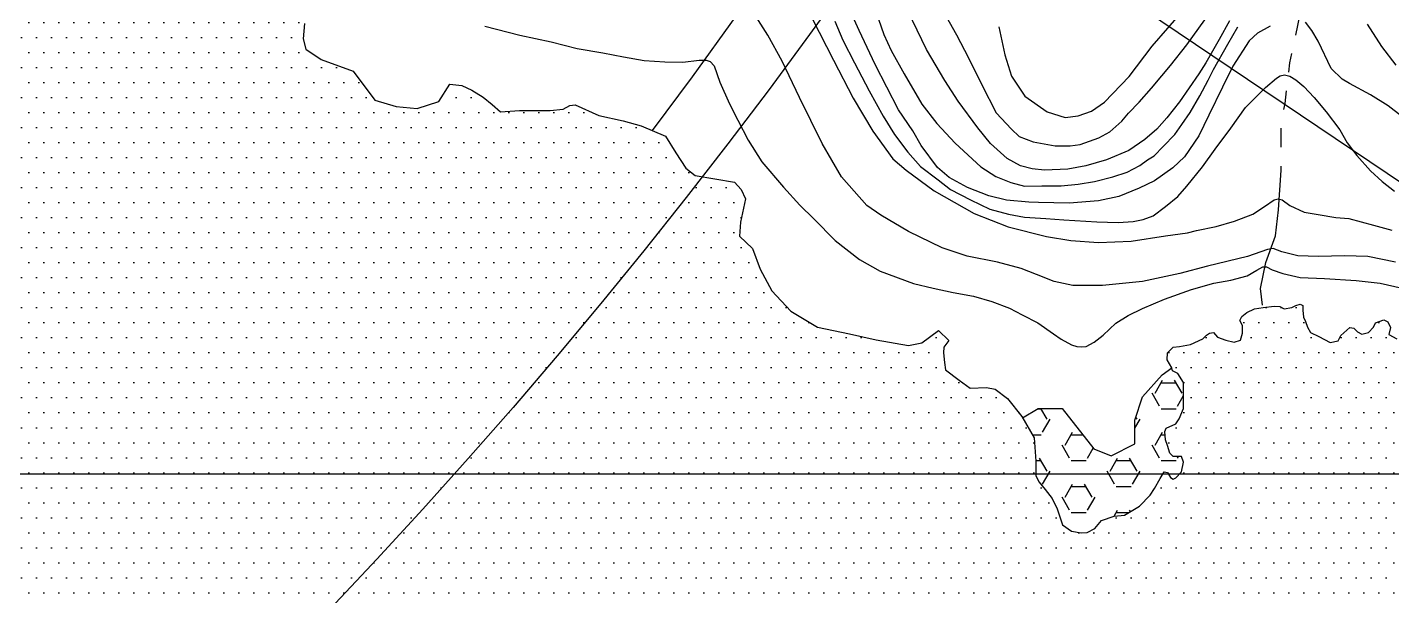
# Model space of a CAD drawing. Header units: millimetres. Extents: x 548366 to 1117317, y 7446967 to 14899125.
# Drawn here: x 556374 to 557096, y 7453351 to 7453651 of the extents above; entities that cross this region are included whole.
import ezdxf

# ---------------------------------------------------------------- set-up
doc = ezdxf.new("R2010")
doc.units = ezdxf.units.MM
doc.header["$MEASUREMENT"] = 0
doc.linetypes.add('RIO_PERIODICO', pattern=[5.8, 3, -0.4, 0.4, -0.4, 0.4, -0.4, 0.4, -0.4])
for name, color, linetype in [('AFLORAMENTO_ROCHOSO', 32, 'Continuous'), ('CURVA_INTERMEDIÁRIA', 32, 'Continuous'), ('CURVA_MESTRA', 36, 'Continuous'), ('HACHURA_OCEANO', 131, 'Continuous'), ('MALHA_TM', 8, 'Continuous'), ('OCEANO', 5, 'Continuous'), ('RADIAIS', 222, 'Continuous'), ('RIO_PERIÓDICO', 4, 'RIO_PERIODICO')]:
    doc.layers.add(name, color=color, linetype=linetype)
pattern_1 = [(0, (0, 0), (3.96875, 7.9375), [0, -7.9375])]

msp = doc.modelspace()

# ---------------------------------------------------------------- hatches: boundary and pattern name
at = {"layer": 'AFLORAMENTO_ROCHOSO', "ltscale": 0.5}
h = msp.add_hatch(dxfattribs=at)
h.set_pattern_fill('HEX,_I', color=256, scale=2.5, style=2)
h.set_pattern_definition([(0, (0, 0), (0, 13.74815), [7.9375, -15.875]), (120, (0, 0), (-11.906247155, -6.874075), [7.9375, -15.875]), (60, (7.938, 0), (-11.906247155, 6.874075), [7.9375, -15.875])])
h.paths.add_polyline_path([(556973.82, 7453412.7), (556975.94, 7453416.13), (556977.72, 7453415.81), (556979.18, 7453413.2), (556980.66, 7453412.2), (556982.12, 7453412.93), (556985.05, 7453416.22), (556986.15, 7453421.34), (556985.05, 7453424.27), (556980.66, 7453424.27), (556978.83, 7453426.1), (556977.73, 7453430.12), (556976.63, 7453433.05), (556976.26, 7453437.44), (556976.99, 7453439.27), (556982.12, 7453441.46), (556983.93, 7453444.13), (556986.08, 7453449.68), (556986.23, 7453457.66), (556986.08, 7453463.39), (556983.22, 7453468.16), (556980.29, 7453469.63), (556979.92, 7453471.09), (556979.91, 7453471.12), (556974.9, 7453467.4), (556964.5, 7453455.9), (556960.4, 7453443.4), (556960.4, 7453430.9), (556947.9, 7453424.6), (556938.74, 7453428.25), (556921.9, 7453449.7), (556909.3, 7453449.7), (556901, 7453444.75), (556907.16, 7453434.17), (556907.92, 7453421.71), (556907.92, 7453414.1), (556909.78, 7453410.69), (556912.92, 7453406.77), (556916.61, 7453402.05), (556919.23, 7453396.54), (556922.12, 7453388.18), (556926.79, 7453384.79), (556931.9, 7453383.8), (556935.24, 7453384.03), (556939.27, 7453386.21), (556942.7, 7453390.45), (556949.37, 7453392.72), (556954.85, 7453393.29), (556962.87, 7453398.02), (556968.42, 7453403.73), (556970.87, 7453407.32)])
at = {"layer": 'HACHURA_OCEANO', "ltscale": 0.5}
h = msp.add_hatch(dxfattribs=at)
h.set_pattern_fill('DOTS', color=256, scale=5, style=0)
h.set_pattern_definition(pattern_1)
h.paths.add_polyline_path([(556778.41, 7453501.05), (556768.25, 7453511.88), (556762.15, 7453523.38), (556758.09, 7453534.2), (556751.24, 7453540.83), (556751.79, 7453548.18), (556754.42, 7453560.49), (556752.05, 7453565.49), (556748.6, 7453569.39), (556727.64, 7453572.82), (556722.86, 7453576.83), (556717.44, 7453584.95), (556712.02, 7453593.75), (556699.15, 7453599.16), (556689.66, 7453601.87), (556676.79, 7453604.57), (556664.18, 7453610.2), (556661.3, 7453609.95), (556657.82, 7453607.96), (556651.05, 7453607.28), (556642.92, 7453607.28), (556634.79, 7453607.28), (556624.62, 7453606.6), (556620.25, 7453610.47), (556615.51, 7453614.41), (556609.45, 7453618.08), (556604.2, 7453620.43), (556597.92, 7453621.23), (556592.12, 7453612.04), (556580.59, 7453608.36), (556569.53, 7453609.42), (556558.26, 7453612.83), (556546.69, 7453628.04), (556529.78, 7453634.34), (556521.65, 7453639.76), (556520.29, 7453645.17), (556520.97, 7453653.29), (556523.64, 7453663.18), (556522.96, 7453671.3), (556521.7, 7453679.08), (556519.32, 7453686.15), (556519.62, 7453690.61), (556520.25, 7453694.3), (556521.61, 7453699.72), (556521.61, 7453704.45), (556514.83, 7453713.92), (556511.44, 7453722.72), (556508.73, 7453732.19), (556507.38, 7453738.96), (556508.73, 7453748.43), (556509.41, 7453753.85), (556507.76, 7453769.54), (556510.09, 7453775.5), (556513.48, 7453783.62), (556514.15, 7453787), (556508.73, 7453795.8), (556506.7, 7453799.86), (556504.67, 7453803.24), (556501.28, 7453806.62), (556501.96, 7453815.42), (556510.09, 7453821.67), (556511.41, 7453829.29), (556508.78, 7453839.52), (556502.47, 7453842.92), (556500.09, 7453849.21), (556501.41, 7453863.89), (556501.41, 7453873.08), (556498.02, 7453876.58), (556492.38, 7453882.26), (556489.67, 7453889.02), (556486.96, 7453897.14), (556487.55, 7453910), (556365, 7453910), (556365, 7453410), (556865, 7453410), (556865, 7453466.46), (556860.12, 7453470.1), (556859.61, 7453474.04), (556859.07, 7453479.02), (556859.36, 7453482.16), (556861.98, 7453485.57), (556856.43, 7453490.85), (556847.64, 7453484.35), (556840.57, 7453483.05), (556823.49, 7453485.93), (556809.33, 7453489.07), (556792.51, 7453492.75)])
h = msp.add_hatch(dxfattribs=at)
h.set_pattern_fill('DOTS', color=256, scale=5, style=0)
h.set_pattern_definition(pattern_1)
h.paths.add_polyline_path([(557365, 7453511.07), (557362.2, 7453508.59), (557359.18, 7453509.25), (557354.42, 7453508.88), (557352.95, 7453507.42), (557350.39, 7453505.23), (557350.02, 7453502.67), (557346.11, 7453500.08), (557341.23, 7453501.2), (557339.4, 7453499.37), (557336.48, 7453494.34), (557333.74, 7453493.49), (557331.59, 7453494.19), (557331.34, 7453499.74), (557331.34, 7453501.2), (557328.78, 7453501.57), (557326.58, 7453498.28), (557322.83, 7453496.35), (557319.26, 7453493.16), (557315.23, 7453491.33), (557313.4, 7453489.86), (557313.45, 7453487.82), (557311.7, 7453484.95), (557307.85, 7453481.77), (557305.68, 7453482.52), (557303.09, 7453480.22), (557295.35, 7453469.6), (557285.14, 7453461.66), (557276.71, 7453454.71), (557270.12, 7453450.32), (557264.52, 7453444.89), (557260.36, 7453440.16), (557256.9, 7453440.88), (557253.76, 7453445.33), (557249.16, 7453447.77), (557242.26, 7453449.62), (557238.69, 7453445.76), (557236.68, 7453439.59), (557234.09, 7453434.71), (557230.33, 7453435.28), (557227.05, 7453439.59), (557225.63, 7453441.16), (557218.58, 7453450.49), (557215.08, 7453453.99), (557211.65, 7453454.98), (557206.76, 7453453.67), (557199.24, 7453451.06), (557190.74, 7453448.94), (557182.24, 7453447.29), (557177.35, 7453449.41), (557179.14, 7453452.52), (557187.97, 7453456.92), (557187.46, 7453460.35), (557183.7, 7453460.52), (557176.37, 7453457.41), (557166.83, 7453456.97), (557163.17, 7453458.07), (557157.5, 7453457.56), (557150.31, 7453458.05), (557141.34, 7453461.48), (557139.04, 7453465.4), (557139.19, 7453468.21), (557138.2, 7453470.17), (557136.8, 7453469.4), (557132.65, 7453466.87), (557129.22, 7453466.87), (557121.05, 7453468.31), (557112.26, 7453470.5), (557108.96, 7453472.7), (557106.03, 7453475.99), (557104.2, 7453478.55), (557103.47, 7453485.13), (557099.12, 7453486.53), (557094.85, 7453488.81), (557095.69, 7453492.41), (557094.2, 7453495.5), (557092.12, 7453496.47), (557087.72, 7453495.01), (557086.68, 7453492.73), (557084.09, 7453489.8), (557080.48, 7453488.98), (557078.2, 7453490.25), (557076.37, 7453492.08), (557074.17, 7453492.45), (557069.38, 7453488.33), (557068.07, 7453485.38), (557063.8, 7453484.57), (557057.69, 7453487.69), (557053.29, 7453489.89), (557051.83, 7453492.73), (557050.73, 7453495.74), (557049.63, 7453497.94), (557049.27, 7453501.59), (557049.27, 7453504.15), (557047.8, 7453504.89), (557045.6, 7453504.15), (557043.41, 7453503.06), (557039.43, 7453502.36), (557037.13, 7453503.66), (557034.07, 7453503.79), (557028.33, 7453503.04), (557023.63, 7453502.33), (557019.6, 7453500.5), (557017.04, 7453498.3), (557015.94, 7453496.11), (557017.4, 7453493.55), (557017.4, 7453489.52), (557016.3, 7453485.87), (557013.01, 7453484.77), (557008.61, 7453485.87), (557004.22, 7453487.33), (557002.02, 7453489.89), (556999.82, 7453489.52), (556998.36, 7453488.43), (556996.41, 7453486.45), (556989.81, 7453483.53), (556983.95, 7453482.43), (556980.66, 7453482.06), (556977.76, 7453479.11), (556977.43, 7453475.36), (556979.92, 7453471.09), (556980.29, 7453469.63), (556983.22, 7453468.16), (556986.08, 7453463.39), (556986.23, 7453457.66), (556986.08, 7453449.68), (556983.93, 7453444.13), (556982.12, 7453441.46), (556976.99, 7453439.27), (556976.26, 7453437.44), (556976.63, 7453433.05), (556977.73, 7453430.12), (556978.83, 7453426.1), (556980.66, 7453424.27), (556985.05, 7453424.27), (556986.15, 7453421.34), (556985.05, 7453416.22), (556982.12, 7453412.93), (556980.66, 7453412.2), (556979.18, 7453413.2), (556977.72, 7453415.81), (556975.94, 7453416.13), (556973.82, 7453412.7), (556972.34, 7453410), (557365, 7453410)])
h = msp.add_hatch(dxfattribs=at)
h.set_pattern_fill('DOTS', color=256, scale=5, style=0)
h.set_pattern_definition(pattern_1)
h.paths.add_polyline_path([(556907.16, 7453434.17), (556900.59, 7453445.46), (556892.96, 7453454.89), (556886.4, 7453459.87), (556881.94, 7453460.67), (556873.26, 7453460.4), (556867.49, 7453464.6), (556865, 7453466.46), (556865, 7453410), (556910.16, 7453410), (556907.92, 7453414.1), (556907.92, 7453421.71)])
h = msp.add_hatch(dxfattribs=at)
h.set_pattern_fill('DOTS', color=256, scale=5, style=0)
h.set_pattern_definition(pattern_1)
h.paths.add_polyline_path([(556698.12, 7453126.2), (556703.67, 7453148.98), (556705.17, 7453161.53), (556721.37, 7453170.31), (556733.59, 7453188.07), (556737.83, 7453202.65), (556748.38, 7453227.36), (556765.93, 7453251.71), (556778.04, 7453259.94), (556784.21, 7453262.41), (556790.38, 7453266.1), (556795.31, 7453271.03), (556818.39, 7453290.18), (556844.29, 7453296.86), (556858.22, 7453293.48), (556865, 7453290.05), (556865, 7453410), (556365, 7453410), (556365, 7452910), (556664.23, 7452910), (556675.12, 7452925.9), (556682.21, 7452930.68), (556684.54, 7452932.15), (556691.04, 7452936.26), (556694.53, 7452941.02), (556695.64, 7452945.29), (556695.64, 7452950.05), (556697.54, 7452953.21), (556702.78, 7452960.82), (556706.1, 7452965.41), (556707.06, 7452970.76), (556707.06, 7452975.83), (556708.65, 7452979), (556710.24, 7452981.53), (556713.56, 7452981.69), (556717.53, 7452979.16), (556721.81, 7452977.73), (556725.6, 7452978.21), (556726.4, 7452980.39), (556729.11, 7452996.47), (556728.79, 7453000.92), (556727.67, 7453001.65), (556726.41, 7453004.82), (556725.61, 7453008.46), (556724.19, 7453013.21), (556720.22, 7453015.91), (556719.75, 7453020.66), (556720.22, 7453023.99), (556721.49, 7453027.63), (556720.7, 7453032.07), (556716.1, 7453036.66), (556709.32, 7453043.47), (556707.74, 7453050.54), (556707.74, 7453069.02), (556697.11, 7453098.86)])
h.paths.add_polyline_path([(556726.4, 7452980.39), (556725.6, 7452978.21), (556729.26, 7452978.68), (556730.85, 7452983.12), (556731, 7452986.6), (556730.53, 7452989.77), (556731.32, 7452991.67), (556734.02, 7452992.94), (556734.02, 7452995.79), (556731.32, 7452999.27), (556728.79, 7453000.92), (556729.11, 7452996.47)], flags=17)
h = msp.add_hatch(dxfattribs=at)
h.set_pattern_fill('DOTS', color=256, scale=5, style=0)
h.set_pattern_definition(pattern_1)
h.paths.add_polyline_path([(557365, 7453410), (556972.34, 7453410), (556970.87, 7453407.32), (556968.42, 7453403.73), (556962.87, 7453398.02), (556954.85, 7453393.29), (556949.37, 7453392.72), (556942.7, 7453390.45), (556939.27, 7453386.21), (556935.24, 7453384.03), (556931.9, 7453383.8), (556926.79, 7453384.79), (556922.12, 7453388.18), (556919.23, 7453396.54), (556916.61, 7453402.05), (556912.92, 7453406.77), (556910.34, 7453410), (556865, 7453410), (556865, 7453290.05), (556879.48, 7453282.73), (556882.69, 7453286.88), (556887.51, 7453287.54), (556890.72, 7453285.37), (556890.28, 7453282.11), (556897.68, 7453272.26), (556899.51, 7453267.51), (556896.96, 7453262.89), (556895.26, 7453242.16), (556900.19, 7453222.45), (556910.06, 7453215.06), (556913.76, 7453208.9), (556915.71, 7453204.34), (556921.28, 7453202.83), (556932.42, 7453209.06), (556939.7, 7453206.32), (556944.61, 7453201.32), (556944.61, 7453193.2), (556939.89, 7453183.11), (556931.02, 7453171.94), (556923.34, 7453163.89), (556913.97, 7453159.23), (556912.65, 7453151.39), (556909.91, 7453142.43), (556907.55, 7453128.56), (556912.1, 7453104.89), (556920.89, 7453084.92), (556926.27, 7453082.18), (556930.62, 7453078.03), (556929.79, 7453067.24), (556928.56, 7453056.16), (556919.92, 7453042.61), (556910.4, 7453032.86), (556904.35, 7453017.85), (556890.83, 7453003.28), (556888.85, 7452997.9), (556884.88, 7452980.67), (556874.75, 7452957.21), (556866.91, 7452946.07), (556865, 7452938.18), (556865, 7452910), (557365, 7452910)])

# ---------------------------------------------------------------- linework, layer by layer
at = {"layer": 'AFLORAMENTO_ROCHOSO'}
msp.add_lwpolyline([(556901, 7453444.75), (556909.3, 7453449.7), (556921.9, 7453449.7), (556938.74, 7453428.25), (556947.9, 7453424.6), (556960.4, 7453430.9), (556960.4, 7453443.4), (556964.5, 7453455.9), (556974.9, 7453467.4), (556979.91, 7453471.13)], dxfattribs=at)
at = {"layer": 'CURVA_INTERMEDIÁRIA'}
for points, elevation in [([(557098.25, 7453527.04), (557083.62, 7453530.1), (557071.26, 7453530.47), (557057.67, 7453529.97), (557046.63, 7453530.49), (557038.12, 7453532.53), (557033.53, 7453534.23), (557030.64, 7453533.73), (557020.08, 7453529.97), (556998.9, 7453524.99), (556984.21, 7453521.04), (556964.53, 7453516.88), (556943.26, 7453514.65), (556927.62, 7453514.67), (556917.74, 7453516.88), (556908.32, 7453520.59), (556900.26, 7453523.77), (556887.65, 7453527.05), (556871.74, 7453530.28), (556858.39, 7453534.59), (556840.58, 7453543.2), (556826.04, 7453551.84), (556818.48, 7453557.02), (556805.11, 7453572.26), (556794.86, 7453589.83), (556782.84, 7453614.15), (556773.83, 7453633.35), (556766.09, 7453647.12), (556759.97, 7453656.82)], 20), ([(556822.07, 7453663.25), (556827.55, 7453647.44), (556831.36, 7453639.11), (556838.29, 7453626.65), (556847.6, 7453610.67), (556855.67, 7453600.42), (556865.22, 7453590), (556878.85, 7453577.48), (556886.86, 7453572.32), (556894.75, 7453569.22), (556902.07, 7453567.2), (556911.19, 7453567.42), (556921.37, 7453567.52), (556930.38, 7453568.37), (556939.1, 7453569.66), (556948.68, 7453572.17), (556956.36, 7453574.62), (556963.04, 7453578.22), (556967.18, 7453581.19), (556970.7, 7453583.24), (556975.33, 7453588.22), (556981.5, 7453594.66), (556985.3, 7453599.89), (556989.67, 7453606.16), (556994.82, 7453615.02), (556999.19, 7453623.27), (557002.1, 7453628.99), (557009.57, 7453642.41), (557014.89, 7453651.53)], 60), ([(557010.42, 7453654.64), (557005.01, 7453644.83), (556998.03, 7453632.46), (556994.26, 7453626.61), (556983.97, 7453611.9), (556977.28, 7453603.48), (556972.01, 7453597.49), (556965.66, 7453591.99), (556957.17, 7453586.15), (556945.34, 7453581.18), (556934.45, 7453578.1), (556924.87, 7453576.31), (556912.57, 7453575.68), (556905.99, 7453576.42), (556899.84, 7453578.01), (556892.88, 7453581.84), (556883.94, 7453589.85), (556877.32, 7453598.2), (556866.81, 7453612.31), (556859.8, 7453623.22), (556850.19, 7453639.54), (556840.25, 7453659.99)], 70), ([(556857.37, 7453662.57), (556866.03, 7453647.32), (556872.36, 7453635.22), (556879.38, 7453620.94), (556886.93, 7453606.13), (556895.09, 7453597.35), (556899.24, 7453593.54), (556906.63, 7453590.67), (556918.19, 7453588.65), (556926.1, 7453588.57), (556931.4, 7453589.22), (556941.41, 7453592.75), (556947.24, 7453596.07), (556953.47, 7453601.69), (556957, 7453605.92), (556962.62, 7453611.75), (556969.17, 7453619.08), (556974.63, 7453625.71), (556979.26, 7453631.02), (556987.89, 7453642.05), (557000.64, 7453659.63)], 80), ([(556888.44, 7453651.51), (556891.52, 7453636.81), (556895.1, 7453625.41), (556902.18, 7453614.82), (556914.05, 7453606.66), (556923.56, 7453603.62), (556930.4, 7453604.38), (556937.48, 7453606.91), (556944.38, 7453611.75), (556957.43, 7453625.28), (556969.6, 7453641.38), (556986.1, 7453660.39)], 90), ([(556616.36, 7453651.87), (556634.96, 7453647.14), (556651.5, 7453643.64), (556665.26, 7453640.12), (556678.81, 7453637.79), (556689.81, 7453635.76), (556700.7, 7453633.76), (556711.68, 7453633.03), (556721.15, 7453632.89), (556729.83, 7453633.9), (556733.61, 7453633.91), (556735.61, 7453633.24), (556737.83, 7453630.91), (556740.71, 7453622.35), (556745.92, 7453610.79), (556750.25, 7453602.13), (556755.74, 7453591.6), (556763.07, 7453580.15), (556774.51, 7453566.71), (556783.17, 7453557.13), (556790.49, 7453549.96), (556801.86, 7453538.43), (556814.67, 7453528.45), (556825.69, 7453522.31), (556843.3, 7453515.79), (556853.62, 7453513.29), (556864.23, 7453511.07), (556874.94, 7453508.99), (556884.68, 7453506.33), (556894.05, 7453502.78), (556900.79, 7453499.13), (556909.07, 7453494.99), (556917.34, 7453489.17), (556921.37, 7453486.41), (556926.93, 7453483.41), (556929.74, 7453482.39), (556932.4, 7453482.18), (556934.62, 7453482.49), (556938.86, 7453484.72), (556943.64, 7453488.43), (556950.42, 7453494.78), (556956.89, 7453498.81), (556964.53, 7453502.52), (556976.15, 7453507.44), (556990.44, 7453512.64), (557002.22, 7453515.92), (557011.24, 7453517.61), (557019.82, 7453519.85), (557024.95, 7453522.76), (557028.19, 7453524.66), (557029.98, 7453524.66), (557033.09, 7453523), (557038.76, 7453521), (557047.89, 7453519.02), (557060.74, 7453518.47), (557077.54, 7453517.4), (557090.26, 7453516.03), (557101.78, 7453513.24)], 10), ([(556789.69, 7453656.01), (556800.96, 7453633.96), (556811.31, 7453613.86), (556821.67, 7453596.31), (556832.4, 7453581.77), (556839.4, 7453575.73), (556854.26, 7453564.73), (556875.35, 7453552.84), (556893.37, 7453545.75), (556913.73, 7453540.66), (556926.46, 7453538.54), (556941.09, 7453537.48), (556958.45, 7453538.1), (556976.66, 7453540.9), (556988.33, 7453542.58), (556993.11, 7453543.79), (557003.51, 7453546.01), (557013.17, 7453548.72), (557022.8, 7453552.42), (557029.07, 7453556.49), (557034.16, 7453560.06), (557036.2, 7453560.57), (557038.41, 7453560.06), (557042.5, 7453557), (557049.99, 7453553.43), (557057.48, 7453552.24), (557066.83, 7453550.7), (557073.72, 7453550.21), (557086.77, 7453546.71), (557096.42, 7453543.96)], 30), ([(556801.66, 7453654.58), (556805.91, 7453644.53), (556811.95, 7453632.58), (556819.75, 7453617.7), (556827.13, 7453604.24), (556833.18, 7453594.52), (556840.32, 7453585.31), (556847.03, 7453577.65), (556856.27, 7453570.66), (556862.85, 7453565.58), (556873.45, 7453560.07), (556883.72, 7453555.18), (556893.59, 7453552.53), (556902.07, 7453550.94), (556913.31, 7453550.09), (556922.85, 7453549.45), (556940.24, 7453548.39), (556951.49, 7453548.08), (556959.54, 7453548.61), (556964.74, 7453549.56), (556970.05, 7453551.64), (556976.66, 7453556.58), (556983.23, 7453561.88), (556987.9, 7453567.29), (556996.17, 7453577.56), (557002.92, 7453586.92), (557011.16, 7453597.98), (557018.97, 7453608.81), (557029.53, 7453619.48), (557035.28, 7453624.46), (557037.38, 7453625.6), (557039.53, 7453626.11), (557042.37, 7453625.51), (557045.64, 7453623.45), (557049.77, 7453620.01), (557055.29, 7453614.25), (557061.58, 7453606.51), (557068.82, 7453597.14), (557072.83, 7453590.21), (557077.92, 7453583.5), (557085.16, 7453575.42), (557091.36, 7453569.75), (557097.85, 7453564.63)], 40), ([(557083.28, 7453652.99), (557090.87, 7453641.12), (557098.57, 7453631.35)], 60)]:
    msp.add_lwpolyline(points, dxfattribs=dict(at, elevation=elevation))
at = {"layer": 'CURVA_MESTRA', "elevation": 50}
for points in [[(557031.96, 7453651.93), (557025.22, 7453648.27), (557020.88, 7453644.16), (557012.19, 7453630.82), (557006.73, 7453619.62), (556999.56, 7453604.78), (556994.22, 7453593.82), (556986.64, 7453582.77), (556980.5, 7453576.95), (556970.83, 7453570.11), (556962.63, 7453566.13), (556951.86, 7453561.76), (556941.08, 7453559.45), (556925.72, 7453558.2), (556909.49, 7453558.66), (556904.33, 7453558.76), (556892.54, 7453559.89), (556883.04, 7453562.06), (556871.86, 7453566.53), (556862.21, 7453571.83), (556855.93, 7453577.13), (556847.25, 7453588.8), (556842.92, 7453596.58), (556835.36, 7453607.66), (556822.95, 7453631.57), (556814.43, 7453649.61), (556805.66, 7453669.13)], [(557101.45, 7453604.23), (557094.47, 7453609.71), (557085.09, 7453615.54), (557073.94, 7453621.54), (557070.16, 7453623.94), (557064.33, 7453629.42), (557057.45, 7453644.05), (557054.13, 7453649.53), (557050.7, 7453653.99)]]:
    msp.add_lwpolyline(points, dxfattribs=at)
at = {"layer": 'MALHA_TM'}
msp.add_lwpolyline([(549360, 7453415), (559365, 7453415)], dxfattribs=at)
at = {"layer": 'OCEANO'}
msp.add_lwpolyline([(556520.97, 7453653.29), (556520.29, 7453645.17), (556521.65, 7453639.76), (556529.78, 7453634.34), (556546.69, 7453628.04), (556558.26, 7453612.83), (556569.53, 7453609.42), (556580.59, 7453608.36), (556592.12, 7453612.04), (556597.92, 7453621.23), (556604.2, 7453620.43), (556609.45, 7453618.08), (556615.51, 7453614.41), (556620.25, 7453610.47), (556624.62, 7453606.6), (556634.79, 7453607.28), (556642.92, 7453607.28), (556651.05, 7453607.28), (556657.82, 7453607.96), (556661.3, 7453609.95), (556664.18, 7453610.2), (556676.79, 7453604.57), (556689.66, 7453601.87), (556699.15, 7453599.16), (556712.02, 7453593.75), (556717.44, 7453584.95), (556722.86, 7453576.83), (556727.64, 7453572.82), (556748.6, 7453569.39), (556752.05, 7453565.49), (556754.42, 7453560.49), (556751.79, 7453548.18), (556751.24, 7453540.83), (556758.09, 7453534.2), (556762.15, 7453523.38), (556768.25, 7453511.88), (556778.41, 7453501.05), (556792.51, 7453492.75), (556809.33, 7453489.07), (556823.49, 7453485.93), (556840.57, 7453483.05), (556847.64, 7453484.35), (556856.43, 7453490.85), (556861.98, 7453485.57), (556859.36, 7453482.16), (556859.07, 7453479.02), (556859.61, 7453474.04), (556860.12, 7453470.1), (556867.49, 7453464.6), (556873.26, 7453460.4), (556881.94, 7453460.67), (556886.4, 7453459.87), (556892.96, 7453454.89), (556900.59, 7453445.46), (556907.16, 7453434.17), (556907.92, 7453421.71), (556907.92, 7453414.1), (556909.78, 7453410.69), (556912.92, 7453406.77), (556916.61, 7453402.05), (556919.23, 7453396.54), (556922.12, 7453388.18), (556926.79, 7453384.79), (556931.9, 7453383.8), (556935.24, 7453384.03), (556939.27, 7453386.21), (556942.7, 7453390.45), (556949.37, 7453392.72), (556954.85, 7453393.29), (556962.87, 7453398.02), (556968.42, 7453403.73), (556970.87, 7453407.32), (556973.82, 7453412.7), (556975.94, 7453416.13), (556977.72, 7453415.81), (556979.18, 7453413.2), (556980.66, 7453412.2), (556982.12, 7453412.93), (556985.05, 7453416.22), (556986.15, 7453421.34), (556985.05, 7453424.27), (556980.66, 7453424.27), (556978.83, 7453426.1), (556977.73, 7453430.12), (556976.63, 7453433.05), (556976.26, 7453437.44), (556976.99, 7453439.27), (556982.12, 7453441.46), (556983.93, 7453444.13), (556986.08, 7453449.68), (556986.23, 7453457.66), (556986.08, 7453463.39), (556983.22, 7453468.16), (556980.29, 7453469.63), (556979.92, 7453471.09), (556977.43, 7453475.36), (556977.76, 7453479.11), (556980.66, 7453482.06), (556983.95, 7453482.43), (556989.81, 7453483.53), (556996.41, 7453486.45), (556998.36, 7453488.43), (556999.82, 7453489.52), (557002.02, 7453489.89), (557004.22, 7453487.33), (557008.61, 7453485.87), (557013.01, 7453484.77), (557016.3, 7453485.87), (557017.4, 7453489.52), (557017.4, 7453493.55), (557015.94, 7453496.11), (557017.04, 7453498.3), (557019.6, 7453500.5), (557023.63, 7453502.33), (557028.33, 7453503.04), (557034.07, 7453503.79), (557037.13, 7453503.66), (557039.43, 7453502.36), (557043.41, 7453503.06), (557045.6, 7453504.15), (557047.8, 7453504.89), (557049.27, 7453504.15), (557049.27, 7453501.59), (557049.63, 7453497.94), (557050.73, 7453495.74), (557051.83, 7453492.73), (557053.29, 7453489.89), (557057.69, 7453487.69), (557063.8, 7453484.57), (557068.07, 7453485.38), (557069.38, 7453488.33), (557074.17, 7453492.45), (557076.37, 7453492.08), (557078.2, 7453490.25), (557080.48, 7453488.98), (557084.09, 7453489.8), (557086.68, 7453492.73), (557087.72, 7453495.01), (557092.12, 7453496.47), (557094.2, 7453495.5), (557095.69, 7453492.41), (557094.85, 7453488.81), (557099.12, 7453486.53)], dxfattribs=at)
at = {"layer": 'RADIAIS', "linetype": 'Continuous', "ltscale": 2.5}
msp.add_lwpolyline([(550217.95, 7458204.63), (558509.48, 7452620.87)], dxfattribs=at)
for radius in [4998.2, 3998.56, 2998.91]:
    msp.add_circle((554363.71, 7455412.75), radius, dxfattribs=at)
at = {"layer": 'RIO_PERIÓDICO', "ltscale": 25, "elevation": 60, "flags": 128}
msp.add_lwpolyline([(556705.17, 7453596.63), (556726.33, 7453625.16), (556750.74, 7453658.99), (556775.54, 7453695.18), (556791.16, 7453717.47), (556793.39, 7453720.66), (556820.58, 7453742.56), (556830.01, 7453750.17), (556831.98, 7453754.49), (556833.16, 7453760.81), (556835.13, 7453767.08), (556842.61, 7453775.74), (556855.2, 7453785.97), (556867.8, 7453793.83), (556884.73, 7453798.16), (556900.87, 7453807.6), (556913.08, 7453815.47), (556935.12, 7453822.55)], dxfattribs=at)
at = {"layer": 'RIO_PERIÓDICO', "ltscale": 25, "flags": 128}
msp.add_lwpolyline([(557027.89, 7453504.28), (557026.89, 7453513.1), (557029.64, 7453526.86), (557034.76, 7453541.03), (557036.33, 7453554.8), (557037.91, 7453575.64), (557037.91, 7453602.34), (557039.92, 7453610.96), (557042.42, 7453632.5), (557048.97, 7453663.28), (557068.12, 7453702.89), (557070.23, 7453733.79), (557068.05, 7453751.38), (557062.14, 7453768.3), (557055.12, 7453788.58)], dxfattribs=at)

doc.saveas('drawing.dxf')
